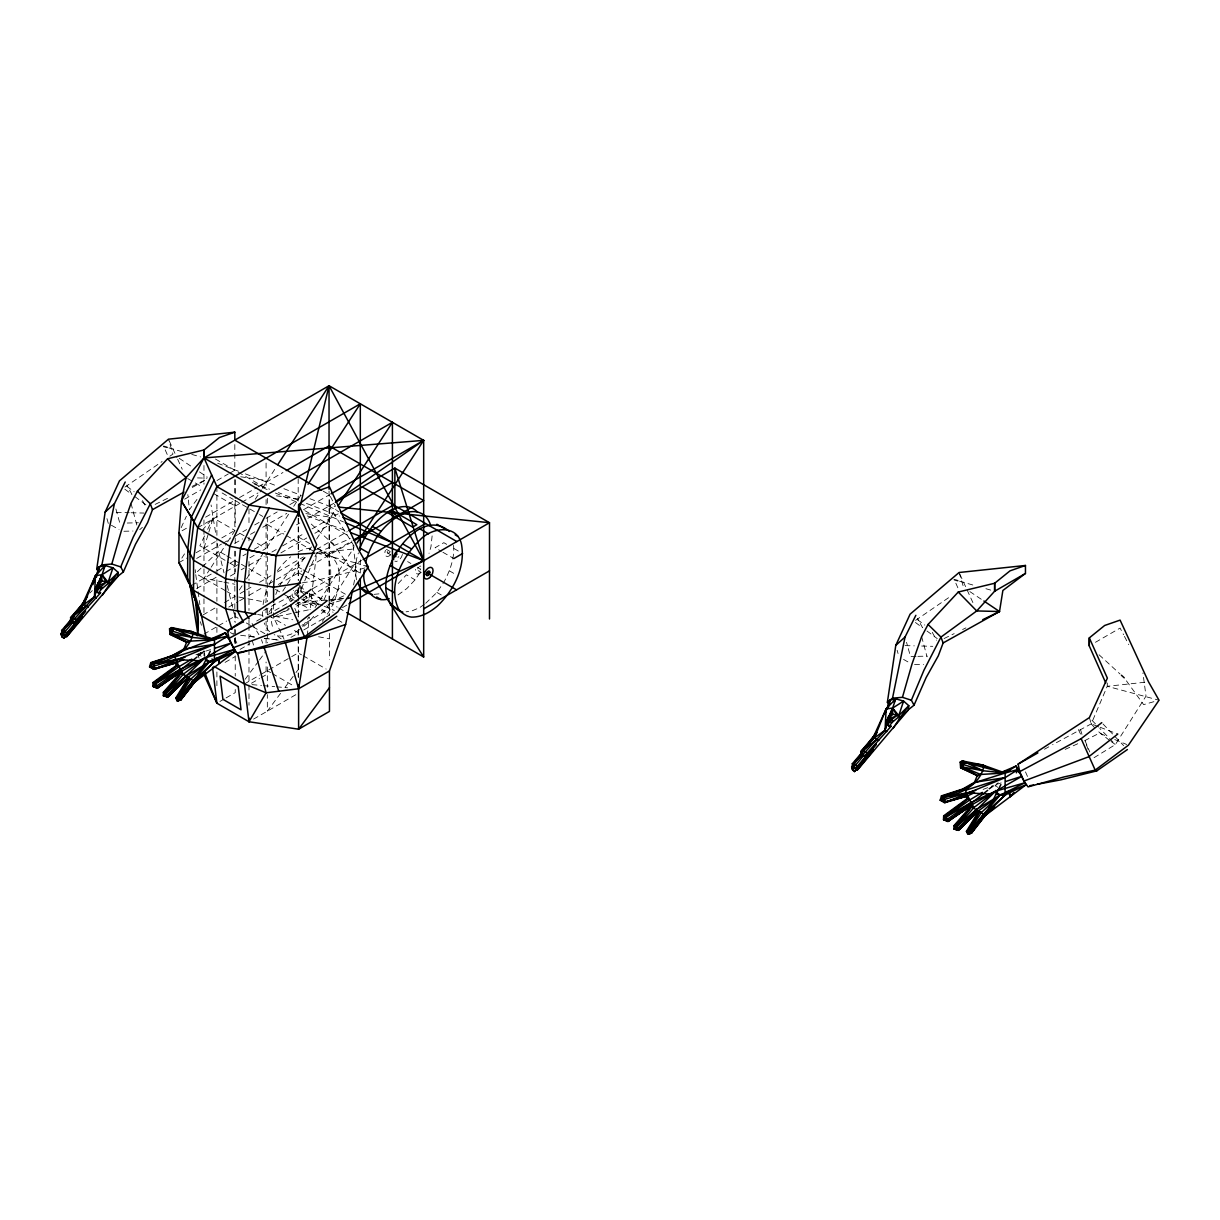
<?xml version="1.0" encoding="UTF-8"?>
<svg xmlns="http://www.w3.org/2000/svg" width="1220" height="1220" viewBox="0 0 1220 1220"><rect width="100%" height="100%" fill="white"/><g stroke="black" fill="none" stroke-linecap="round" stroke-linejoin="round"><path stroke-width="0.75" stroke-dasharray="5 3.75" d="M1107.303 683.032L1107.241 686.296L1091.244 723.872L1052.631 744.688M273.585 604.113L273.585 617.289L310.261 609.497L312.411 588.726M312.61 586.835L316.605 552.995L350.353 538.615M356.454 579.79L355.294 570.274L356.454 559.416L358.406 552.874M432.124 535.915L430.95 546.774L429.013 553.316M453.55 545.34C454.816 558.226 449.86 570.868 443.958 582.108M307.211 635.879L309.392 617.045M353.602 584.929L356.423 570.518L353.007 545.005M203.969 548.207L208.285 533.933M208.833 532.149L213.149 517.875L211.09 504.988M263.642 610.488L300.608 590.556L316.605 552.995L354.151 548.954M181.185 527.665L186.401 516.228M204.548 535.915L199.867 545.752L228.857 562.496M207.674 529.358L213.149 517.875L234.819 530.395M368.364 566.919L355.386 562.801L324.749 611.266L301.919 625.311M181.841 558.104L185.684 552.05M210.145 568.794L203.969 578.295L222.116 581.788M211.167 567.208L226.6 543.464M227.621 541.878L234.819 530.791L234.819 500.307L257.862 513.605M255.254 499.315L261.4 489.876M262.422 488.305L275.735 467.809M239.349 590.007L242.429 585.264M246.547 578.92L264.023 552.019M288.576 514.23L266.082 548.847L266.082 520.238M293.685 506.361L300.852 495.335M267.332 609.237L267.332 614.88L274.531 603.793M282.765 591.12L305.335 556.366M309.438 550.067L311.481 546.926M316.59 539.057L336.018 509.121M302.712 626.592L308.889 617.091M315.065 607.591L353.983 547.658M322.339 621.346L329.4 611.006A48.205 27.831 -60 0 0 315.827 553.59M398.04 594.948L406.855 588.513L415.075 579.836L421.525 570.396M425.734 603.259L436.897 592.432L443.348 582.992M196.984 499.422L189.39 509.701L187.834 494.603M245.159 679.265L258.381 661.453M259.479 659.974L266.082 651.068M280.554 693.341L267.332 711.153L267.332 694.607M284.962 687.409L294.889 674.05M295.987 672.571L298.183 669.597M202.169 530.364L213.149 517.875L215.894 534.512M398.208 583.511L406.428 574.833L415.075 579.836M89.822 593.042L92.323 590.602M201.01 568.2L195.581 573.446L197.869 590.007M202.367 566.888L218.624 551.135L217.419 543.739M139.72 529.709L142.359 527.314M198.54 655.918L204.518 651.526L211.624 649.254M989.176 789.233L998.204 782.782M424.27 604.327L419.863 607.545L411.033 611.296L406.108 611.784M309.926 498.721L329.034 506.087L333.731 502.823M124.928 487.07L162.107 461.541M169.854 456.219L172.95 454.084L168.467 439.185M915.564 620.37L949.648 596.976M1094.081 757.681L1115.385 744.566L1146.022 696.101L1142.927 672.982M198.143 655.308L204.518 651.526L204.899 657.885M988.779 788.608L995.154 784.826L1002.26 782.569M184.677 499.163L200.751 489.891M216.992 480.512L228.338 473.955M229.955 473.024L234.819 470.218L234.819 443.836M182.085 530.746L188.337 527.147M205.6 517.173L234.819 500.307M239.577 497.562L256.993 487.497M258.579 486.582L282.964 472.506M197.716 527.741L240.157 503.235M241.773 502.304L257.984 492.956M178.959 562.649L186.767 558.135M196.145 552.721L215.33 541.649M221.827 537.898L233.203 531.325M196.664 558.44L221.476 544.105M223.001 543.236L230.656 538.813M235.231 536.175L246.608 529.602M254.721 524.92L259.585 522.114M266.082 518.363L277.169 511.958M289.857 504.638L297.771 500.063L278.404 492.605M234.606 543.51L242.597 538.889M250.527 534.329L255.102 531.676M262.757 527.269L286.837 513.361M303.475 509.762L329.461 494.771L329.461 615.124L303.475 630.115M191.738 585.356L215.33 571.722M216.962 570.792L223.458 567.041M229.955 563.289L234.819 560.483M242.948 555.786L246.196 553.91M254.309 549.229L285.175 531.401M296.551 524.844L299.8 522.968M307.913 518.271L333.777 503.341M196.664 588.528L216.901 576.846L216.901 601.292M226.066 571.555L240.111 563.442M249.856 557.814L256.337 554.063M262.834 550.327L266.082 548.451L254.568 541.787M230.321 576.069L234.987 573.385M241.209 569.786L244.32 567.986M248.987 565.287L264.283 556.472M271.892 552.065L276.452 549.442M282.521 545.935L303.963 533.567M312.061 528.885L338.108 513.849M280.92 552.874L306.769 537.959M314.867 533.277L329.461 524.859M203.008 614.941L216.901 606.935L216.901 619.958M224.541 602.528L235.231 596.336L227.012 591.593M240.111 593.53L244.976 590.724M246.608 589.779L253.104 586.027M259.585 582.275L270.962 575.718M277.458 571.966L303.444 556.961M316.438 549.457L347.303 531.645M228.765 607.057L238.098 601.673M239.654 600.774L245.876 597.175M248.987 595.375L262.757 587.43M268.842 583.922L274.866 580.445M276.361 579.576L298.183 566.98L301.477 568.871M329.034 554.216L352.077 540.917M278.282 584.487L301.721 570.96M309.499 566.461L353.083 541.299M203.969 634.125L216.962 626.638M218.578 625.692L226.706 621.01M228.323 620.065L234.819 616.329L238.113 618.22M256.642 621.056L261.217 618.403M267.332 614.88L293.318 599.874M312.808 588.62L361.547 560.483M302.972 598.303L306.601 596.214A2.562 1.479 -60 0 1 305.259 599.02A2.562 1.479 -60 0 1 303.216 599.218M278.282 614.575L273.585 617.289L284.046 639.188M279.837 613.675L289.231 608.261M295.484 604.647L329.461 585.036M240.111 649.375L249.856 643.748M225.075 662.384L234.819 656.756M290.955 637.343L298.61 632.921L292.022 629.124M342.454 607.621L347.319 604.8M244.412 683.962L259.692 675.133M261.217 674.248L290.07 657.595M291.687 656.65L298.183 652.913L301.477 654.804M219.951 701.454L224.541 698.801M226.066 697.916L235.231 692.625L235.231 687.104M251.472 683.246L259.585 678.564M261.217 677.618L266.082 674.812L266.082 662.018M253.577 719.098L298.183 693.341M1095.453 642.299L1120.097 628.071L1123.559 634.72M192.302 487.466L205.57 480.055M1044.457 749.248L1050.999 745.603M1087.996 749.232L1084.976 740.509L1099.372 733.174L1107.928 736.712M155.138 504.394L168.573 497.851M192.089 486.399L205.524 479.841M944.097 638.533L954.177 633.622M962.565 629.52L965.935 627.888M284.458 611.632L289.399 609.42M1065.197 749.37L1080.035 742.736M329.034 491.035L329.034 602.36L345.931 594.933M195.917 654.789L204.518 651.526L197.472 653.539M983.106 789.401L993.431 785.482M328.027 604.296L342.24 600.149M364.948 567.895L353.007 571.311L334.676 545.996M1153.876 701.683L1143.643 704.626L1125.313 679.311M302.392 582.809L313.189 581.178L356.423 570.518L317.932 548.298M302.834 605.212L319.548 602.558M328.836 601.079L343.704 598.715M1144.787 682.27L1107.241 686.296L1159 700.219M343.75 598.288L298.61 602.848L298.61 617.884M373.991 594.353L380.564 593.698M127.261 523.029L138.394 522.755M123.906 531.264L132.965 531.035M916.052 656.39L910.486 656.528L906.536 642.315M917.897 656.345L927.169 656.116M914.543 664.564L923.586 664.351M197.487 477.92L206.988 478.164M116.235 512.354L129.183 512.69M131.043 512.736L143.975 513.071M905.027 645.609L914.283 645.853M921.679 646.036L932.766 646.325M252.006 684.633L261.492 685.472M263.398 685.64L274.668 686.646M276.513 686.814L287.554 687.79M354.212 546.225L329.034 506.087L334.722 506.666M264.557 638.334L279.319 640.18L264.313 638.274M240.645 635.269L254.98 637.084M254.462 637.038L251.259 636.611L248.682 631.808M240.675 476.776L266.082 480.451M276.406 495.838L298.183 498.98M305.869 513.635L329.461 517.036M257.633 614.483L264.725 615.719M223.931 582.138L234.819 584.227M238.861 597.037L246.12 598.441M247.935 598.791L266.082 602.284L266.082 589.489M274.591 616.268L292.739 619.76M318.572 636.764L329.461 638.868M355.386 562.801L316.605 552.995L285.495 535.031M959.576 581.208L975.36 585.722M985.897 588.711L991.159 590.221M168.939 447.908L184.723 452.406M191.753 454.404L200.522 456.905M1089.384 717.604L1091.244 723.872L1098.32 726.586M1100.089 727.257L1117.764 734.059M298.748 584.304L300.608 590.556L307.684 593.271M309.453 593.957L327.128 600.743M217.679 463.219L238.342 471.179M245.388 473.878L276.925 486.017M283.879 488.701L301.248 495.381M252.372 482.586L269.605 489.22M306.449 503.403L339.465 516.106M307.181 515.877L347.06 531.234M1114.76 739.549L1126.685 744.49M322.415 605.532L308.736 599.859L305.259 595.879M324.123 606.233L334.356 610.488M254.446 484.142L268.415 490.074M275.4 493.032L298.107 502.671M299.846 503.403L343.506 521.931M903.547 659.41L908.137 662.018M111.386 525.24L119.026 529.571M446.718 544.349L443.836 542.687L435.082 547.734L441.335 551.348M453.947 548.512L459.711 551.852M442.89 552.248L453.84 558.562M323.224 491.172L329.461 494.771M449.372 570.823L456.585 574.986M329.034 506.087L338.916 511.79M386.42 549.351L389.683 551.242M407.632 561.596L410.896 563.487M417.423 567.254L420.687 569.13A2.562 1.479 -60 0 1 418.063 570.548A2.562 1.479 -60 0 1 418.597 567.163M387.731 553.072L390.568 554.703M418.216 570.67L421.053 572.302M215.452 459.04L234.819 470.218M238.113 472.125L266.082 488.274L266.082 460.031M304.771 510.6L348.813 536.038M436.897 592.432L445.559 597.434M222.131 492.971L233.233 499.392M259.509 514.55L262.788 516.457M298.183 536.891L309.712 543.54M355.294 570.274L361.074 573.598M187.712 478.575L202.398 487.054M213.896 493.703L235.292 506.041M267.394 524.585L283.848 534.086M239.76 533.247L252.921 540.841M303.124 569.832L346.556 594.903M298.61 572.759L303.46 575.566M305.091 576.496L313.189 581.178M329.034 602.36L337.193 607.072M338.825 608.017L346.983 612.73M297.573 590.129A2.562 1.479 -60 0 1 296.75 594.109A2.562 1.479 -60 0 1 294.538 592.828A2.562 1.479 -60 0 1 297.573 590.129L301.813 592.584M295.011 594.567L297.832 596.214M225.105 554.871L218.624 551.135L224.023 572.866M226.722 555.801L239.76 563.335M241.407 564.28L266.082 578.539M301.477 598.959L314.638 606.569M321.226 610.366L329.461 615.124M337.543 619.79L342.408 622.596M230.458 563.426L235.292 566.217M275.445 589.397L281.896 593.118M283.498 594.048L293.166 599.63M294.783 600.56L310.261 609.497M225.364 590.648L195.581 573.446L195.215 569.694M268.979 615.825L285.434 625.326M246.333 622.978L251.274 625.829M252.921 626.775L266.082 634.37M303.124 655.75L326.167 669.063M230.367 632.524L233.569 634.37L232.517 630.969M267.332 670.71L270.627 672.616M272.273 673.562L293.669 685.914M969.839 591.593L982.329 599.981M179.203 458.293L191.692 466.68M199.516 471.926L207.324 477.157M1109.56 740.433L1097.054 730.505M1111.023 741.47L1115.385 744.566L1099.784 728.401M316.026 605.044L308.736 599.859L294.34 607.209L298.473 617.076M321.836 609.192L324.749 611.266L322.156 608.567M915.442 622.49L922.549 627.736L917.531 618.433M926.956 630.999L937.25 638.609M124.806 489.174L131.912 494.435L126.895 485.118M134.856 496.601L146.613 505.309M917.455 619.623L924.79 625.082M126.819 486.307L134.154 491.767M198.402 654.042L201.178 656.314M1099.083 654.804L1120.036 673.989M311.237 524.051L329.4 540.673M997.624 787.327L995.154 784.826L995.535 791.201M1091.991 720.303L1098.488 727.044M300.059 585.646L307.852 593.743M309.148 595.086L320.845 607.224M1103.048 724.009L1123.65 745.618M312.411 590.693L321.485 600.209M326.67 605.654L333.014 612.303M1091.244 723.872L1095.895 729.179M300.608 590.556L304.085 594.536M252.067 623.481L258.899 634.674M932.293 632.341L936.533 640.225M142.496 500.612L145.897 506.91M1124.428 636.367L1128.774 644.663M330.33 496.433L335.531 506.376M1078.358 729.56L1080.859 734.684M287.722 596.245L290.223 601.384M959.865 574.163L973.667 604.266M169.229 440.862L176.9 457.576M177.662 459.254L182.253 469.273M955.839 583.206L958.92 590.175M165.203 449.89L167.506 455.121M1025.486 771.879L1027.545 776.591M234.85 638.563L236.909 643.275M1084.976 740.509L1089.795 752.038M197.686 654.637L199.058 658.114M261.461 639.646L262.651 643.199M1080.523 729.591L1082.17 735.035M959.103 572.5L963.587 587.399M289.887 596.29L291.534 601.719M200.4 621.712L201.422 625.265M897.142 650.275L898.057 653.539M115.9 509.014L119.85 523.212M106.963 518.607L108.321 523.502M921.634 636.626L927.047 656.848M130.998 503.311L136.915 525.378M252.204 640.241L254.126 647.484M227.179 585.539L232.578 607.27M233.02 609.085L234.819 616.329M234.774 639.875L235.582 643.55M198.128 591.837L199.897 604.708M360.312 559.736L360.312 573.004M329.461 633.378L329.461 659.639M298.61 518.226L298.61 580.278M298.61 587.796L298.61 600.957M298.61 629.169L298.61 636.657M298.61 638.517L298.61 677.603M298.183 478.575L298.183 502.106M298.183 518.088L298.183 580.369M298.183 587.781L298.183 597.068M298.183 602.543L298.183 620.812M298.183 630.252L298.183 635.91M298.183 637.801L298.183 676.902M297.848 591.166L297.848 595.345M267.332 498.294L267.332 503.936M267.332 517.097L267.332 554.703M267.332 556.579L267.332 601.719M267.332 616.74L267.332 631.625M267.332 633.485L267.332 642.803M267.332 666.989L267.332 687.256M266.082 499.559L266.082 505.202M266.082 552.553L266.082 587.659M266.082 607.941L266.082 619.272M266.082 621.163L266.082 630.603M266.082 638.075L266.082 643.641M248.987 508.877L248.987 523.929M248.987 537.09L248.987 540.841M248.987 561.535L248.987 580.339M248.987 582.214L248.987 610.427M248.987 619.821L248.987 623.588M248.987 625.463L248.987 638.502M248.987 640.363L248.987 647.805M248.987 649.665L248.987 681.309M248.987 684.984L248.987 705.206M235.231 479.75L235.231 498.553M235.231 500.444L235.231 526.765M235.231 538.05L235.231 543.693M235.231 551.211L235.231 571.89M235.231 613.096L235.231 622.398M235.231 629.84L235.231 635.437M235.231 637.297L235.231 642.879M235.231 655.857L235.231 676.078M234.819 479.628L234.819 492.788M234.819 551.196L234.819 621.834M234.819 629.184L234.819 636.535M234.819 638.38L234.819 643.885M216.901 486.582L216.901 541.116M216.901 542.991L216.901 574.971M216.901 627.415L216.901 632.997M216.901 671.961L216.901 686.677M203.969 465.461L203.969 484.264M203.969 519.995L203.969 527.513M203.969 529.404L203.969 567.01M203.969 568.886L203.969 596.9M203.969 598.761L203.969 613.66M203.969 650.672L203.969 656.192M317.398 548.893A48.205 27.831 -60 0 1 323.285 601.262M313.692 616.344A48.205 27.831 -60 0 1 301.096 628.544M299.617 629.596A48.205 27.831 -60 0 1 274.164 634.659M269.605 631.67A48.205 27.831 -60 0 1 264.237 622.962M262.864 616.74A48.205 27.831 -60 0 1 262.559 611.769M263.093 604.632A48.205 27.831 -60 0 1 267.134 589.458M269.223 584.563A48.205 27.831 -60 0 1 271.663 579.744M277.458 570.655A48.205 27.831 -60 0 1 290.726 556.762M298.122 551.928A48.205 27.831 -60 0 1 310.52 548.146M300.577 587.201A6.42 3.706 -60 0 1 297.817 596.488M294.371 597.952A6.42 3.706 -60 0 1 293.44 590.236M281.21 638.838A48.205 27.831 -60 0 1 275.781 633.805M272.38 626.287A48.205 27.831 -60 0 1 271.221 616.771M271.358 613.279A48.205 27.831 -60 0 1 272.38 605.913M275.781 594.46A48.205 27.831 -60 0 1 305.305 557.738M309.697 593.21A6.42 3.706 -60 0 1 306.479 601.49A6.42 3.706 -60 0 1 300.913 600.987M419.497 566.354A2.562 1.479 -60 0 1 420.778 566.232M421.037 572.576A6.42 3.706 -60 0 1 415.471 569.374M390.293 551.592A2.562 1.479 -60 0 1 387.914 553.148A2.562 1.479 -60 0 1 387.457 550.708M398.803 556.503A2.562 1.479 -60 0 1 397.995 557.509M402.432 554.414A6.42 3.706 -60 0 1 394.822 561.154M390.553 554.978A6.42 3.706 -60 0 1 385.779 555.862A6.42 3.706 -60 0 1 385.444 550.235"/><path stroke-width="1.5" d="M315.111 549.625L298.61 512.583L298.671 504.577L314.028 492.178L329.461 486.81L357.902 548.558L368.364 566.919L337.757 611.891L304.558 636.794L273.417 643.626L237.427 653.569L233.249 647.744L229.116 638.319L227.484 630.801L242.368 622.307M914.039 705.19L911.37 700.234L923.891 670.359L940.955 637.099L976.717 610.945L994.605 591.258L994.666 583.251L1010.038 570.838L1025.456 565.47L1025.456 573.446L1002.87 590.48L999.515 611.525L943.136 642.955L938.302 655.826L926.148 677.542L914.039 705.19L908.915 709.278M995.535 794.327L1005.051 794.815L1005.143 773.022L1016.062 766.038L1026.005 784.795L985.18 815.555L971.364 833.214L967.689 834.129L966.423 831.338L978.486 811.651L985.47 815.158L1008.589 791.109M1105.747 682.925L1089.246 645.883L1089.307 637.892L1104.664 625.479L1120.097 620.111L1148.538 681.873L1159 700.219L1128.393 745.207L1095.194 770.11L1064.038 776.926L1028.063 786.885L1023.885 781.059L1019.752 771.62L1018.12 764.101L1037.915 752.892M197.213 635.879C201.62 609.664 192.379 584.716 178.959 562.649L178.959 532.561L181.46 501.024L186.08 477.63L203.969 457.942L329.034 385.733L423.675 440.374L423.675 657L346.983 612.73M210.023 639.356L225.425 632.738L234.469 649.391L209.245 661.987L188.109 677.344L167.75 697.047L163.312 695.72L163.373 692.335L180.057 673.242L186.263 675.849L194.834 681.843L217.953 657.809M953.933 829.02L954.01 825.635L970.693 806.557L981.398 812.505L999.881 795.303L1025.105 782.691L995.535 791.201L971.257 802.44L946.14 816.942L944.463 819.825L943.502 819.688L943.67 815.86L967.124 798.658L969.702 799.954L973.956 807.518L954.894 829.158L953.933 829.02L958.386 830.362L978.745 810.659L999.881 795.303L1026.005 784.795L1005.661 794.769L983.899 813.893L968.68 831.827L968.649 834.266L971.501 833.062L985.47 815.158L1000.888 784.552M73.978 615.399L70.485 619.775L72.087 621.941L70.562 617.793L85.095 600.865M862.113 752.313L852.277 763.827L855.342 768.783L876.326 744.276L864.462 756.674L861.122 753.091L861.198 751.108L876.722 732.747M215.177 648.125L231.19 643.032L181.231 671.473L157.365 688.187L152.866 686.387L153.034 682.544L176.488 665.357L179.065 666.654L183.32 674.218L164.258 695.842L163.312 695.72M299.495 508.892L298.61 512.583L276.086 555.664L273.585 587.201L273.585 602.238M260.165 506.803L240.508 548.451L237.168 580.796L237.504 610.976L243.527 622.185M99.018 569.694L99.323 566.904L105.149 565.531L112.957 567.803L118.157 572.378L117.715 576.572L68.015 635.254L66.414 636.947L82.274 617.32L63.821 638.274L62.083 636.855L61 633.561L65.575 627.614M364.536 569.847C360.617 584.807 371.993 604.388 389.21 598.7M402.813 612.104C357.231 597.068 413.549 499.514 449.372 531.478M399.001 609.909C386.999 585.844 402.051 557.342 419.695 540.262C430.751 527.741 456.737 523.502 461.434 543.998C465.765 567.117 453.748 590.434 437.339 606.111C430.004 612.196 421.312 617.381 411.475 617.106C402.752 616.13 398.391 607.697 390.339 604.907M889.502 704.413L889.96 700.204L895.785 698.831L903.593 701.103L908.793 705.678L908.351 709.887L858.651 768.554L857.05 770.262L872.956 750.727L854.457 771.589L852.719 770.155L851.636 766.877L861.915 753.502M213.988 480.131L193.965 521.565L190.046 553.59L189.878 583.48L193.553 590.327L201.468 615.841L206.287 637.877M98.53 572.241L96.746 568.947L105.149 512.064L119.468 480.848L168.467 439.185L234.819 432.17L234.819 440.13L321.668 490.272M889.166 705.557L887.382 702.247L895.785 645.365L910.105 614.163L959.103 572.5L1025.456 565.47M352.534 590.327L345.641 624.457L306.983 637.77L298.61 688.766L266.097 692.792L244.412 683.962L213.912 666.349M96.746 568.947L101.885 564.86L114.421 503.692L125.218 482.007M887.382 702.247L892.521 698.16L905.057 636.992L915.854 615.322M94.352 580.674L95.495 575.581L105.149 565.531L97.92 586.683M885.369 712.297L886.132 708.896L895.785 698.831L890.31 714.874M300.364 505.217L329.034 385.733L423.675 560.727L351.009 592.691M887.428 720.654L885.049 730.216L862.494 754.982L864.462 756.674M71.477 618.997L61.64 630.511L64.706 635.483L85.69 610.976L73.825 623.359L76.341 619.623L100.68 592.737L98.439 593.133L95.389 589.367L101.992 574.757L112.957 567.803L108.123 582.26L109.876 583.678L102.404 595.146M864.233 756.4L891.317 726.037L889.075 726.449L886.025 722.667L892.628 708.073L903.593 701.103L898.759 715.576L900.512 716.994L893.04 728.462M96.41 577.167L99.323 566.904L92.872 584.639M887.519 708.759L889.96 700.204L885.445 712.617M101.885 564.86L111.813 564.021L121.375 530.7L130.998 503.311L137.418 491.157L167.628 458.735L204.03 449.951L219.402 437.538L234.819 432.17M892.521 698.16L902.449 697.321L912.011 664L921.634 636.626L928.054 624.457L958.264 592.035L994.666 583.251L994.666 591.212M149.541 666.943L150.792 662.612L172.127 655.689L183.884 648.979L214.552 644.312L227.438 636.123C201.239 641.766 177.525 653.31 153.186 663.863L149.541 666.943L154.208 669.353L176.259 662.841L183.869 659.364M974.505 792.68L966.896 796.157L944.844 802.653L940.178 800.244L941.428 795.913L962.763 788.989L974.521 782.279L1005.188 777.628L1018.075 769.439L1016.336 772.824M97.219 585.905L98.057 583.023L102.007 580.872L108.123 582.26L118.157 572.378L109.876 583.678L106.308 582.169L101.992 574.757L95.495 575.581L82.106 605.15L76.296 612.471M887.855 719.205L888.694 716.323L892.644 714.188L898.759 715.576L908.793 705.678L900.512 716.994L896.944 715.469L892.628 708.073L886.132 708.896L872.742 738.466L861.122 753.091L862.723 755.256M365.603 562.771C370.209 544.013 381.601 526.659 398.04 516.243A48.205 27.831 -60 0 1 430.446 524.722M96.746 590.083L94.413 596.9L71.858 621.666L73.825 623.359M887.382 723.399L885.049 730.216L874.511 737.856L861.198 751.108L862.494 754.982L862.906 750.452L876.539 732.549M203.969 674.568L216.901 703.208L248.987 721.752L298.61 729.209L329.461 711.397L329.461 670.954L345.641 624.457M184.006 492.087L152.5 509.655L147.666 522.526L135.511 544.227L123.403 571.875L118.279 575.962M82.136 607.224L82.106 605.15L83.875 604.556L95.495 575.581L94.413 596.9L83.875 604.556L70.562 617.793L71.858 621.666L72.27 617.137L84.958 600.728M872.742 738.466L874.511 737.856L886.132 708.896L885.049 730.216L886.803 731.634M183.884 648.979L186.614 642.345L189.984 641.14L214.506 639.707L225.425 632.738L227.972 637.999M974.521 782.279L977.25 775.661L980.621 774.456L1005.143 773.022L1018.075 769.439L1015.025 771.497M97.447 585.768L101.992 574.757L108.123 582.26M888.084 719.083L892.628 708.073L898.759 715.576M123.403 571.875L120.734 566.919L133.254 537.044L150.319 503.784L186.08 477.63L167.628 458.735M96.685 591.715L99.46 587.948L96.09 586.82L106.308 582.169L99.46 587.948L95.389 589.367L98.057 583.023L99.46 587.948L101.199 589.382L108.046 583.587M886.696 721.081L888.694 716.323L890.097 721.264L891.835 722.682L898.682 716.903M211.639 474.961L191.357 517.234L187.773 549.32L187.59 579.027L197.579 605.623M269.132 508.145L248.026 549.945L244.564 582.108L245.22 612.303L249.124 618.692M152.866 686.387L153.827 686.524L155.504 683.642L180.621 669.124L204.899 657.885L234.469 649.391L235.368 651.48L209.245 661.987L190.762 679.189L187.85 678.35L175.787 698.023L177.052 700.814L180.728 699.914L194.834 681.843L210.252 651.251M216.154 658.129L214.415 661.514L206.805 661.118M1005.051 794.815L1006.79 791.429M314.76 553.117L276.086 555.664L229.817 546.27L197.716 527.741L181.46 501.024L203.969 457.942L204.03 449.951L204.03 457.912L216.901 486.582L248.987 505.126L298.671 512.553M103.486 568.657L105.149 565.531M894.123 701.973L895.785 698.831M81.511 607.606L85.034 601.262M873.032 739.335L876.539 732.976M80.55 608.704L84.988 600.987M872.071 740.479L876.509 732.762M237.58 652.73L244.412 683.962L248.987 721.752L266.097 692.792L254.599 649.299M87.444 596.397L79.803 608.811L84.698 601.186M876.173 732.808L871.4 740.57L876.311 732.961M150.792 662.612L153.186 663.863C170.175 660.843 189.024 651.663 193.141 633.485L192.028 631.655L171.654 627.629L169.549 628.834L169.961 634.43L186.614 642.345M940.178 800.244L943.822 797.178C960.811 794.159 979.66 784.963 983.778 766.8L982.664 764.971L962.29 760.944L960.186 762.149L960.597 767.746L977.25 775.661M84.592 600.743L77.943 611.266L84.881 600.636M868.579 744.581L876.189 732.549M215.025 661.453L193.263 680.592L180.865 699.761L178.013 700.951L176.748 698.16L188.81 678.488L178.044 698.526L178.013 700.951L193.263 680.592L209.245 661.987L215.025 661.453L235.368 651.48L194.559 682.239L180.728 699.914L177.052 700.814M1005.661 794.769L999.881 795.303L983.899 813.893L971.501 833.062L966.423 831.338M277.779 464.652L329.034 385.733L329.034 489.159M308.019 484.279L360.312 403.789L360.312 550.327M338.077 505.964L392.413 422.318L392.413 638.944M357.048 542.946L423.675 440.374L203.969 457.942L298.61 512.583M868.61 744.566L876.509 732.427M417.728 512.37A48.205 27.831 -60 0 0 389.378 511.241C375.714 519.735 365.954 533.247 359.869 547.963L368.516 552.95M95.389 589.367L96.792 587.338L94.413 596.9L96.166 598.334M188.109 677.344L167.75 697.047L164.258 695.842L164.334 692.472L181.017 673.379L179.569 672.159L180.057 673.242M989.74 810.522L984.235 815.418L985.47 815.158M69.525 623.1L71.66 620.141M860.161 756.4L862.296 753.457M983.899 813.893L968.649 834.266L967.384 831.476L979.446 811.788L968.68 831.827L981.398 812.505L977.464 810.98L974.795 813.542M98.439 593.133L101.199 589.382M887.321 725.031L891.53 719.678L896.944 715.469L886.726 720.135L890.097 721.264L886.025 722.667M889.075 726.449L891.835 722.682M329.461 687.653L298.61 729.209L298.61 685.045M63.867 634.476L62.083 636.855L61 633.561L65.621 635.894L63.821 638.274M854.457 771.589L873.017 749.354L855.342 768.783M67.847 624.655L71.278 620.202M181.017 673.379L165.737 693.265L168.147 696.513L186.263 675.849L204.899 657.885L209.245 661.987L186.263 675.849L165.737 693.265L163.373 692.335M971.654 806.679L956.373 826.58L958.386 830.362L954.894 829.158L954.97 825.772L971.654 806.679L971.867 804.773L1021.826 776.332L1005.814 781.44M197.045 657.016L157.365 688.187L153.827 686.524L153.994 682.682L177.449 665.495L155.504 683.642L153.034 682.544M194.834 681.843L180.865 699.761L175.787 698.023M65.239 627.736L61.839 632.067L65.483 627.858M68.64 623.389L70.912 620.492M179.782 699.777L186.69 690.947M856.257 769.21L852.475 765.382L858.148 758.154M867.222 746.564L869.479 743.682L867.023 746.548M971.562 831.613L978.47 822.783M70.897 620.294L62.967 630.206L61.64 630.511L62.967 634.049L65.194 635.391L82.38 616.054L65.621 635.894M861.534 753.594L853.588 763.522L852.277 763.827L854.076 767.273M866.078 747.921L869.479 743.682M193.263 680.592L178.044 698.526L190.762 679.189L186.828 677.679L187.85 678.35M71.172 620.675L62.967 630.206L62.967 634.049L73.429 621.819M861.808 753.99L853.588 763.522L853.603 767.365L864.065 755.134M852.475 765.382L858.56 758.352M976.9 809.165L958.783 829.813L954.894 829.158L957.944 828.258L995.535 791.201L999.881 795.303L976.9 809.165L956.373 826.58L954.01 825.635M101.596 575.215L102.007 580.872L98.362 585.585L102.648 587.781M1013.896 792.527L1010.099 796.69L1008.864 791.536M70.485 619.775L74.374 615.597M861.122 753.091L865.01 748.897M109.83 584.487L117.715 576.572M186.263 675.849L167.308 694.942L164.258 695.842L168.147 696.513M899.155 719.129L908.351 709.887M72.316 621.224L62.967 630.206L66.78 632.753M166.789 696.925L174.796 689.224M862.952 754.539L853.588 763.522L857.416 766.053M957.426 830.225L970.784 817.4M978.745 810.659L958.783 829.813L978.425 811.117M105.149 512.064L114.421 503.692M895.785 645.365L905.057 636.992M200.476 675.987L193.599 682.102L205.555 672.449M985.18 815.555L994.818 806.984M987.681 790.331L948.001 821.502L943.502 819.688M88.145 607.194L86.406 605.776L72.27 617.137L76.341 619.623M878.781 740.509L877.043 739.076L862.906 750.452L866.978 752.938M327.128 600.743L298.092 623.45L233.249 647.744M1117.764 734.059L1088.728 756.766L1023.885 781.059M229.116 638.319L290.512 605.349L311.13 589.336M1019.752 771.62L1081.149 738.664L1101.767 722.652M204.899 657.885L183.32 674.218L180.529 672.296L157.883 687.531L153.827 686.524L157.105 685.64L180.621 669.124M995.535 791.201L973.956 807.518L971.166 805.612L948.519 820.831L944.463 819.825L944.631 815.997L968.085 798.795L946.14 816.942L943.67 815.86M971.257 802.44L947.742 818.955L944.463 819.825L948.001 821.502L971.166 805.612M250.191 650.306L270.276 646.524L306.159 637.572L336.766 616.253M1037.183 784.307L1060.912 779.839L1096.78 770.872L1127.402 749.553M336.857 500.657L423.675 440.374L331.077 493.825M156.404 688.049L181.231 671.473M947.04 821.365L953.216 817.125M956.312 815.006L970.205 805.474L970.693 806.557M971.867 804.773L948.519 820.831L946.14 816.942L969.702 799.954L982.42 792.39M224.388 638.182L227.438 636.123M227.484 630.801L298.748 584.304L316.742 544.821L298.671 504.577L298.61 516.334M1018.12 764.101L1089.384 717.604L1107.379 678.137L1089.307 637.892L1089.307 645.853M191.784 659.09L179.065 666.654L155.504 683.642L157.883 687.531M360.312 403.789L216.901 486.582L197.716 527.741L193.553 560.239L193.553 590.327L225.654 608.856L255.864 614.163M286.258 470.615L329.034 445.91L423.675 500.551L354.685 540.368M392.413 422.318L248.987 505.126L229.817 546.27L225.654 578.768L225.654 608.856L231.983 629.276M317.52 488.671L360.312 463.966M335.363 502.442L394.868 468.083L489.495 522.724L489.495 618.997M341.387 511.942L392.413 482.495M348.935 530.7L393.221 505.141M353.724 539.972L371.825 529.526M363.163 559.553L425.322 523.67M348.95 603.87L489.495 522.724L409.92 514.474L456.859 541.558M426.192 574.407L429.806 572.317M453.84 558.562L462.593 553.514M423.675 608.856L489.495 570.853M329.461 670.954L298.61 688.766L285.358 642.65M994.605 591.258L1025.456 573.446M211.944 659.013L214.415 661.514L214.506 639.707L192.302 637.419L172.615 627.766L169.549 628.834M941.428 795.913L943.822 797.178L963.724 789.126L975.481 782.416L1005.143 773.022L982.939 770.735L963.251 761.082L960.186 762.149M982.725 619.699L999.515 611.525L983.899 601.033M1000.659 772.672L1016.062 766.038L1019.417 772.9M173.087 655.826L151.753 662.75L150.502 667.065L154.208 669.353L214.552 644.312L174.75 657.016L172.127 655.689M963.724 789.126L942.389 796.05L941.138 800.381L944.844 802.653L1005.188 777.628L965.386 790.331L962.763 788.989M176.488 665.357L175.299 662.704L179.065 666.654L176.992 661.987L154.925 668.529L150.502 667.065L185.15 657.062M943.884 802.516L965.935 796.019L969.702 799.954L967.628 795.287L945.561 801.845L941.138 800.381L975.786 790.362M153.247 669.216L173.606 663.207M347.578 598.578L351.131 597.541M1000.751 772.885L1006.149 771.299M212.524 638.563L217.694 637.16M1001.437 772.336L1010.068 770.003M176.259 662.841L154.925 668.529L153.186 663.863L176.366 659.578L201.102 660.828M966.896 796.157L945.561 801.845L943.822 797.178L967.002 792.878L991.738 794.144M239.242 652.364L246.547 650.992M1029.878 785.68L1033.523 784.994M300.593 583.084L273.585 587.201L225.654 578.768L193.553 560.239L178.959 532.561M295.911 639.326L306.983 637.77M852.704 766.724L852.719 770.155L854.503 767.776L851.636 766.877L852.719 770.155L853.42 769.759L851.926 768.127M211.411 639.905L214.506 639.707L192.028 631.655L173.423 628.91L170.51 628.971L170.922 634.568L187.56 642.482L172.218 633.729L170.51 628.971L173.255 631.38L192.302 637.419L172.218 633.729L169.961 634.43M999.515 611.525L976.717 610.945L958.264 592.035M393.755 505.141L392.992 504.699M338.504 507.062L409.264 514.398L423.675 560.727L350.582 532.591M424.24 522.739L423.477 522.297M171.654 627.629L172.615 627.766M962.29 760.944L963.251 761.082M960.597 767.746L978.196 775.798L962.854 767.029L961.146 762.286L982.664 764.971L1005.143 773.022L964.059 762.225L962.854 767.029L961.558 767.883L961.146 762.286L963.891 764.696L982.939 770.735L962.854 767.029L980.621 774.456M970.418 833.092L971.364 833.214M240.508 548.451L276.086 555.664M954.299 579.713L957.822 580.72M163.663 446.398L167.186 447.404M214.506 639.707L173.423 628.91L172.218 633.729L189.984 641.14M372.344 594.506L365.283 592.341L359.869 587.308L357.826 582.794M902.449 697.321L911.37 700.234M111.813 564.021L120.734 566.919M342.942 517.448L360.312 524.142M345.26 522.663L392.413 542.671M874.511 737.856L877.043 739.076M83.875 604.556L86.406 605.776M1096.78 770.872L1095.194 770.11L1081.149 738.664M306.159 637.572L304.558 636.794L290.512 605.349M989.176 768.341L981.703 764.833L984.967 766.526M198.54 635.04L191.067 631.518L195.947 634.049M436.897 524.264L445.559 529.266M455.151 534.802L458.034 536.464M362.218 486.933L409.157 514.032L394.868 468.083L394.868 508.816M389.378 511.241L398.04 516.243M419.863 528.839L428.51 533.841M372.344 526.354L380.991 531.356M402.813 543.952L411.475 548.939M340.563 512.736L423.675 560.727M361.943 535.214L365.207 537.105M427.213 572.897L456.585 589.855M390.339 565.562L399.001 570.548M385.779 587.872L394.426 592.859M359.869 587.308L368.516 592.31M376.675 597.007L380.991 599.508M228.75 631.594L201.468 615.841L190.213 586.24L197.945 634.446M977.464 810.98L978.486 811.651M893.284 721.096L888.999 718.885L892.644 714.188L892.628 708.073M1121.439 675.255L1124.23 677.817M330.803 541.954L333.594 544.516M928.054 624.457L940.955 637.099L943.136 642.955M137.418 491.157L150.319 503.784L152.5 509.655M61.29 634.827L62.784 636.459L62.083 636.855L62.068 633.424M965.386 790.331L967.628 795.287M174.75 657.016L176.992 661.987M366.29 565.485L423.675 657M181.46 501.024L193.965 521.565M178.959 562.649L188.597 582.87M965.935 796.019L967.124 798.658M204.548 671.991L216.901 703.208L212.539 667.309M263.856 646.752L278.785 691.221M192.257 593.332L190.213 586.24L195.413 600.087L198.296 630.404M218.243 658.221L219.463 663.39L218.517 658.19M1009.337 793.061L1010.099 796.69L1009.154 791.505M218.7 659.745L219.463 663.39M360.312 578.692L360.312 620.416M248.987 718.077L248.987 721.752M395.707 556.808A2.562 1.479 -60 0 1 395.951 555.618M396.622 554.475A2.562 1.479 -60 0 1 397.049 554.017M393.648 559.477A6.42 3.706 -60 0 1 399.214 549.839M391.467 510.036L387.289 512.446L412.665 527.101L416.843 524.692L391.467 510.036M393.831 504.653L393.831 504.653M424.316 522.251L424.316 522.251M238.235 686.601L220.103 676.139L222.924 699.334L241.041 709.796L238.235 686.601M428.464 575.108A2.562 1.479 -60 0 0 429.287 571.143A2.562 1.479 -60 0 0 426.253 573.827A2.562 1.479 -60 0 0 428.464 575.108M429.684 577.578A6.42 3.706 -60 0 0 431.728 567.62A6.42 3.706 -60 0 0 424.118 574.361A6.42 3.706 -60 0 0 429.684 577.578"/></g></svg>
